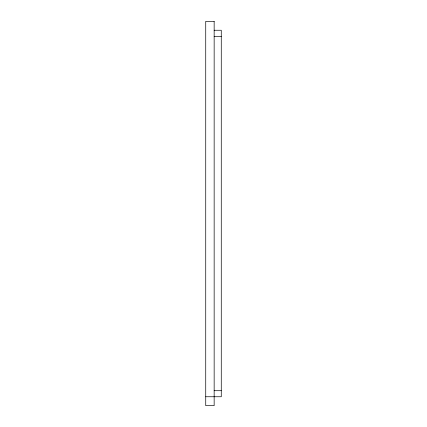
<?xml version="1.0" encoding="UTF-8"?>
<svg xmlns="http://www.w3.org/2000/svg" width="427" height="427" viewBox="0 0 427 427"><rect width="100%" height="100%" fill="white"/><g stroke="black" fill="none" stroke-linecap="round" stroke-linejoin="round"><path stroke-width="0.64" d="M214.151 30.248L221.271 30.248L221.271 396.752L205.729 396.752M214.151 36.653L221.271 36.653M214.151 390.705L221.271 390.705M214.151 21.35L205.729 21.35L205.729 405.65L214.151 405.65L214.151 21.35"/></g></svg>
